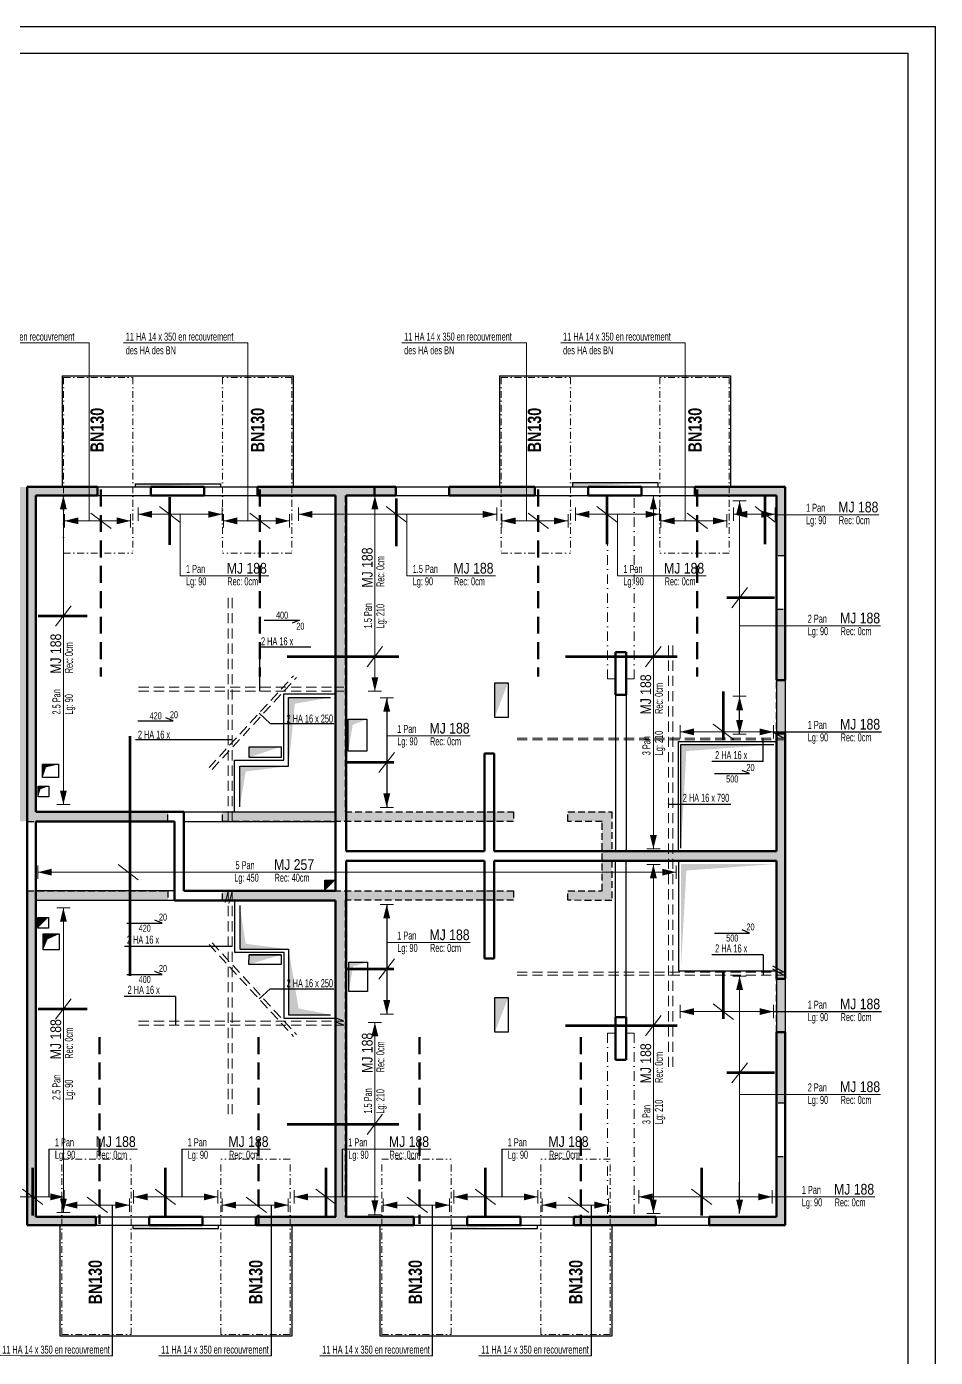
# Model space of a CAD drawing. Header units: millimetres. Extents: x 10483 to 17848, y -43633 to -39433.
# Drawn here: x 16144 to 17848, y -41928 to -39433 of the extents above; entities that cross this region are included whole.
import ezdxf
from ezdxf.enums import TextEntityAlignment as Align

# ---------------------------------------------------------------- set-up
doc = ezdxf.new("R2010")
doc.units = ezdxf.units.MM
for name, pattern in [('CACHE', [9.525, 6.35, -3.175]), ('CACHEX2', [19.05, 12.7, -6.35]), ('TIRETPTX2', [50.8, 25.4, -12.7, 0, -12.7])]:
    doc.linetypes.add(name, pattern=pattern)
for name, color, linetype in [('01-Cad  2', 1, 'Continuous'), ('01_ARMA_INF', 50, 'Continuous'), ('01_linteaux', 2, 'Continuous'), ('01_murs_sup', 2, 'CACHEX2'), ('01_poch_murs', 253, 'Continuous'), ('01_resv', 32, 'Continuous'), ('01_texte', 230, 'Continuous')]:
    doc.layers.add(name, color=color, linetype=linetype)
doc.layers.add('01_murs_coup', color=5, linetype='Continuous', lineweight=60)
doc.layers.add('01_tram_axes', color=2, linetype='TIRETPTX2', lineweight=9)
doc.styles.add('impact', font='impact.ttf')
doc.styles.add('PATIO', font='ARIALN.TTF')
pattern_1 = [(135, (1486.9405, 7129.7074), (-11.2253202, 9e-16), [7.9375, -7.9375])]

msp = doc.modelspace()

# ---------------------------------------------------------------- hatches: boundary and pattern name
at = {"layer": '01_murs_sup', "ltscale": 200}
h = msp.add_hatch(dxfattribs=at)
h.set_pattern_fill('DASH', color=256, scale=2.5, angle=135)
h.set_pattern_definition(pattern_1)
h.paths.add_polyline_path([(14955.43, -40454.13), (14935.47, -40454.13), (14935.47, -40875.13), (14955.47, -40875.13)])
h.paths.add_polyline_path([(15897.43, -40296.13), (15718.43, -40296.13), (15718.43, -40312.13), (15897.43, -40312.13)], flags=17)
h.paths.add_polyline_path([(16143.43, -40296.13), (15997.43, -40296.13), (15997.43, -40312.13), (16127.43, -40312.13), (16127.43, -40905.14), (15471.43, -40905.14), (15471.43, -40923.09), (16143.43, -40923.14)])
h.paths.add_polyline_path([(15778.85, -41053.18), (15329.43, -41053.18), (15329.43, -41071.13), (15547.43, -41071.13), (15547.43, -41664.13), (15444.43, -41664.13), (15444.43, -41680.13), (15724.43, -41680.13), (15724.43, -41664.13), (15565.43, -41664.13), (15565.43, -41071.13), (15778.85, -41071.09)])
h.paths.add_polyline_path([(17057.43, -40905.14), (16741.47, -40905.14), (16741.39, -40312.13), (16837.43, -40312.13), (16837.43, -40296.13), (16577.43, -40296.13), (16577.43, -40312.13), (16723.47, -40312.13), (16723.47, -40905.14), (16511.47, -40905.14), (16511.47, -40923.14), (17057.43, -40923.14)])
h = msp.add_hatch(dxfattribs=at)
h.set_pattern_fill('DASH', color=256, scale=2.5, angle=135)
h.set_pattern_definition(pattern_1)
h.paths.add_polyline_path([(16409.47, -40905.14), (16161.43, -40905.14), (16161.43, -40312.13), (16277.43, -40312.13), (16277.43, -40296.13), (16145.43, -40296.13), (16145.43, -40923.14), (16409.47, -40923.09)])
h.paths.add_polyline_path([(17566.43, -40525.13), (17550.43, -40525.13), (17550.43, -40979.13), (17241.43, -40979.13), (17241.43, -40905.13), (17159.43, -40905.13), (17159.43, -40923.09), (17223.43, -40923.14), (17223.43, -41053.13), (17159.43, -41053.13), (17159.43, -41071.09), (17241.43, -41071.13), (17241.43, -40997.13), (17550.43, -40997.13), (17550.43, -41451.15), (17566.43, -41451.15)])
h.paths.add_polyline_path([(17057.43, -41053.13), (16511.43, -41053.18), (16511.43, -41071.09), (16723.43, -41071.13), (16723.43, -41664.13), (16574.43, -41664.13), (16574.43, -41680.13), (16870.43, -41680.13), (16870.43, -41664.13), (16741.43, -41664.13), (16741.43, -41071), (17057.43, -41071)])
h.paths.add_polyline_path([(16409.43, -41053.13), (16145.43, -41053.13), (16145.43, -41680.13), (16274.43, -41680.13), (16274.43, -41664.13), (16161.43, -41664.13), (16161.43, -41071.13), (16409.43, -41071.13)])
h.paths.add_polyline_path([(17324.43, -41664.13), (17170.43, -41664.13), (17170.43, -41680.13), (17324.43, -41680.13)])
h.paths.add_polyline_path([(17566.43, -41551.15), (17550.43, -41551.15), (17550.43, -41664.13), (17424.43, -41664.13), (17424.43, -41680.13), (17566.43, -41680.13)])
h.paths.add_polyline_path([(17566.43, -40296.13), (17397.43, -40296.13), (17397.43, -40312.13), (17550.43, -40312.13), (17550.43, -40425.13), (17566.43, -40425.13)])
h.paths.add_polyline_path([(17097.43, -40296.13), (16937.43, -40296.13), (16937.43, -40312.13), (17097.43, -40312.13)])

# ---------------------------------------------------------------- linework, layer by layer
at = {"layer": '01-Cad  2'}
for p, q in [((10483.45, -39433.32, 9.99), (17848.3, -39433.32, 9.99)), ((17848.3, -42148.32), (17848.3, -39433.32)), ((10533.45, -39483.32, -0.3), (17797.3, -39483.32, -0.3)), ((17797.3, -42148.32), (17797.3, -39483.32))]:
    msp.add_line(p, q, dxfattribs=at)
at = {"layer": '01_ARMA_INF', "linetype": 'CACHE', "lineweight": 0, "ltscale": 4, "const_width": 5, "flags": 128}
for points in [[(17232.8, -40313.77), (17232.8, -40403.77)], [(17529.13, -40313.77), (17529.13, -40403.77)], [(16412.8, -40315.21), (16412.8, -40405.21)], [(16837.8, -40317.58), (16837.8, -40407.58)], [(16165.76, -40538.27), (16258.53, -40538.27)], [(16632.54, -40614.62), (16842.54, -40614.62)], [(17154.67, -40614.62), (17364.67, -40614.62)], [(16338.06, -40763.13), (16338.06, -41213.13)], [(16165.76, -41274.9), (16258.53, -41274.9)], [(17154.67, -41306.14), (17364.67, -41306.14)], [(16632.54, -41490.73), (16842.54, -41490.73)], [(16155.62, -41572.5), (16155.62, -41662.5)], [(16404.62, -41572.5), (16404.62, -41662.5)], [(16705.62, -41572.5), (16705.62, -41662.5)], [(17004.62, -41572.5), (17004.62, -41662.5)], [(17410.05, -41572.5), (17410.05, -41662.5)]]:
    msp.add_lwpolyline(points, dxfattribs=at)
at = {"layer": '01_linteaux', "ltscale": 0.1}
for p, q in [((16210.9, -40088.13), (16210.9, -40296.13)), ((16210.9, -40088.13), (16644.9, -40088.13)), ((16644.9, -40296.13), (16644.9, -40088.13)), ((17030.9, -40088.13), (17030.9, -40296.13)), ((17030.9, -40088.13), (17464.9, -40088.13)), ((17464.9, -40296.13), (17464.9, -40088.13)), ((16277.43, -40296.13), (16377.43, -40296.13)), ((16347.9, -40290.13), (16507.9, -40290.13)), ((16347.9, -40290.13), (16347.9, -40296.13)), ((16477.43, -40296.13), (16577.43, -40296.13)), ((16507.9, -40290.13), (16507.9, -40296.13)), ((16836.43, -40296.13), (16936.43, -40296.13)), ((17097.43, -40296.13), (17197.43, -40296.13)), ((17167.9, -40288.13), (17327.9, -40288.13)), ((17167.9, -40288.13), (17167.9, -40296.13)), ((17297.43, -40296.13), (17397.43, -40296.13)), ((17327.9, -40288.13), (17327.9, -40296.13)), ((16277.43, -40312.13), (16377.43, -40312.13)), ((16477.43, -40312.13), (16577.43, -40312.13)), ((16836.43, -40312.13), (16936.43, -40312.13)), ((17097.43, -40312.13), (17197.43, -40312.13)), ((17297.43, -40312.13), (17397.43, -40312.13)), ((17550.43, -40658.13), (17550.43, -40758.13)), ((17566.43, -40658.13), (17566.43, -40758.13)), ((16626.43, -40684.14), (16723.47, -40684.14)), ((16626.43, -40808.14), (16626.43, -40684.14)), ((17248.43, -40686.13), (17248.43, -40979.13)), ((17268.43, -40686.13), (17268.43, -40979.13)), ((17366.43, -40979.13), (17366.43, -40773.13)), ((17366.43, -40773.13), (17550.43, -40773.13)), ((16534.43, -40808.14), (16626.43, -40808.14)), ((16534.43, -40905.14), (16534.43, -40808.14)), ((16439.43, -40905.14), (16723.43, -40905.14)), ((16439.43, -40923.14), (16723.43, -40923.14)), ((17248.43, -41290.13), (17248.43, -40997.13)), ((17268.43, -41290.13), (17268.43, -40997.13)), ((17366.43, -40997.13), (17366.43, -41203.13)), ((16421.43, -41053.13), (16161.43, -41053.13)), ((16421.43, -41071.13), (16161.43, -41071.13)), ((16534.43, -41071.17), (16534.43, -41168.17)), ((16534.43, -41168.17), (16626.43, -41168.17)), ((16626.43, -41168.17), (16626.43, -41292.17)), ((17366.43, -41203.13), (17550.43, -41203.13)), ((17550.43, -41218.13), (17550.43, -41318.13)), ((17566.43, -41218.13), (17566.43, -41318.13)), ((16626.43, -41292.17), (16723.47, -41292.17)), ((16207.43, -41888.13), (16207.43, -41680.13)), ((16274.43, -41664.13), (16374.43, -41664.13)), ((16274.43, -41680.13), (16374.43, -41680.13)), ((16344.43, -41686.13), (16344.43, -41680.13)), ((16474.43, -41664.13), (16574.43, -41664.13)), ((16474.43, -41680.13), (16574.43, -41680.13)), ((16504.43, -41686.13), (16504.43, -41680.13)), ((16641.43, -41680.13), (16641.43, -41888.13)), ((16807.43, -41888.13), (16807.43, -41680.13)), ((16870.43, -41664.13), (16970.43, -41664.13)), ((16870.43, -41680.13), (16970.43, -41680.13)), ((16942.43, -41686.13), (16942.43, -41680.13)), ((17071.96, -41680.13), (16971.96, -41680.13)), ((17070.43, -41664.13), (17170.43, -41664.13)), ((17070.43, -41680.13), (17170.43, -41680.13)), ((17102.43, -41686.13), (17102.43, -41680.13)), ((17241.43, -41680.13), (17241.43, -41888.13)), ((17324.43, -41664.13), (17424.43, -41664.13)), ((17324.43, -41680.13), (17424.43, -41680.13)), ((16344.43, -41686.13), (16504.43, -41686.13)), ((16942.43, -41686.13), (17102.43, -41686.13)), ((16641.43, -41888.13), (16207.43, -41888.13)), ((17241.43, -41888.13), (16807.43, -41888.13))]:
    msp.add_line(p, q, dxfattribs=at)
at = {"layer": '01_linteaux', "linetype": 'CACHEX2', "lineweight": 0, "ltscale": 2, "const_width": 5, "flags": 128}
for points in [[(17457.22, -40503.61), (17547.22, -40503.61)], [(17450.64, -40679.15), (17450.64, -40769.15)], [(16743.43, -40812.73), (16833.43, -40812.73)], [(16743.43, -41200.05), (16833.43, -41200.05)], [(17450.64, -41203.5), (17450.64, -41293.5)], [(17457.22, -41394.43), (17547.22, -41394.43)]]:
    msp.add_lwpolyline(points, dxfattribs=at)
at = {"layer": '01_linteaux', "ltscale": 0.1}
for points in [[(16347.9, -40296.13), (16347.9, -40290.13), (16507.9, -40290.13)], [(17167.9, -40296.13), (17167.9, -40288.13), (17327.9, -40288.13)], [(16344.43, -41686.13), (16344.43, -41680.13), (16504.43, -41680.13)], [(16942.43, -41686.13), (16942.43, -41680.13), (17102.43, -41680.13)]]:
    msp.add_solid(points, dxfattribs=at)
at = {"layer": '01_murs_coup', "ltscale": 0.1}
for p, q in [((16277.43, -40296.13), (16145.43, -40296.13)), ((16145.43, -40296.13), (16145.43, -41680.13)), ((16277.43, -40296.13), (16277.43, -40312.13)), ((16477.43, -40296.13), (16377.43, -40296.13)), ((16377.43, -40296.13), (16377.43, -40312.13)), ((16477.43, -40296.13), (16477.43, -40312.13)), ((16836.43, -40296.13), (16577.43, -40296.13)), ((16577.43, -40296.13), (16577.43, -40312.13)), ((16796.43, -40296.13), (16796.43, -40312.13)), ((16836.43, -40296.13), (16836.43, -40312.13)), ((17097.43, -40296.13), (16936.43, -40296.13)), ((16936.43, -40296.13), (16936.43, -40312.13)), ((17097.43, -40296.13), (17097.43, -40312.13)), ((17297.43, -40296.13), (17197.43, -40296.13)), ((17197.43, -40296.13), (17197.43, -40312.13)), ((17297.43, -40296.13), (17297.43, -40312.13)), ((17566.43, -40296.13), (17397.43, -40296.13)), ((17397.43, -40296.13), (17397.43, -40312.13)), ((17566.43, -40658.13), (17566.43, -40296.13)), ((16161.43, -40312.13), (16161.43, -40905.13)), ((16161.43, -40312.13), (16277.43, -40312.13)), ((16477.43, -40312.13), (16377.43, -40312.13)), ((16723.43, -40312.13), (16577.43, -40312.13)), ((16723.43, -41053.13), (16723.43, -40312.13)), ((16836.43, -40312.13), (16743.43, -40312.13)), ((16743.43, -40979.13), (16743.43, -40312.13)), ((17097.43, -40312.13), (16936.43, -40312.13)), ((17297.43, -40312.13), (17197.43, -40312.13)), ((17550.43, -40312.13), (17397.43, -40312.13)), ((17550.43, -40658.13), (17550.43, -40312.13)), ((17248.43, -40686.13), (17248.43, -40606.13)), ((17248.43, -40606.13), (17268.43, -40606.13)), ((17268.43, -40686.13), (17268.43, -40606.13)), ((17566.43, -40658.13), (17550.43, -40658.13)), ((17248.43, -40686.13), (17268.43, -40686.13)), ((17550.43, -40979.13), (17550.43, -40758.13)), ((17566.43, -40758.13), (17550.43, -40758.13)), ((17566.43, -41218.13), (17566.43, -40758.13)), ((17020.95, -40796.13), (17002.95, -40796.13)), ((17002.95, -40979.13), (17002.95, -40796.13)), ((17020.95, -40979.13), (17020.95, -40796.13)), ((16161.43, -40905.13), (16439.43, -40905.13)), ((16439.43, -40905.13), (16439.43, -41053.13)), ((16161.43, -40923.13), (16161.43, -41664.13)), ((16161.43, -40923.13), (16421.43, -40923.13)), ((16421.43, -40923.13), (16421.43, -41071.13)), ((16743.43, -40979.13), (17002.95, -40979.13)), ((17020.95, -40979.13), (17550.43, -40979.13)), ((16743.43, -40997.13), (17002.95, -40997.13)), ((16743.43, -41664.13), (16743.43, -40997.13)), ((17002.95, -41180.13), (17002.95, -40997.13)), ((17020.95, -40997.13), (17550.43, -40997.13)), ((17020.95, -41180.13), (17020.95, -40997.13)), ((17550.43, -41218.13), (17550.43, -40997.13)), ((16439.43, -41053.13), (16723.43, -41053.13)), ((16421.43, -41071.13), (16723.43, -41071.13)), ((16723.43, -41664.13), (16723.43, -41071.13)), ((17020.95, -41180.13), (17002.95, -41180.13)), ((17566.43, -41218.13), (17550.43, -41218.13)), ((17248.43, -41290.13), (17248.43, -41370.13)), ((17248.43, -41290.13), (17268.43, -41290.13)), ((17268.43, -41290.13), (17268.43, -41370.13)), ((17550.43, -41664.13), (17550.43, -41318.13)), ((17550.43, -41318.13), (17566.43, -41318.13)), ((17566.43, -41680.13), (17566.43, -41318.13)), ((17248.43, -41370.13), (17268.43, -41370.13)), ((16145.43, -41680.13), (16274.43, -41680.13)), ((16161.43, -41664.13), (16274.43, -41664.13)), ((16274.43, -41664.13), (16274.43, -41680.13)), ((16374.43, -41664.13), (16474.43, -41664.13)), ((16374.43, -41664.13), (16374.43, -41680.13)), ((16374.43, -41680.13), (16474.43, -41680.13)), ((16474.43, -41664.13), (16474.43, -41680.13)), ((16574.43, -41664.13), (16723.95, -41664.13)), ((16574.43, -41664.13), (16574.43, -41680.13)), ((16574.43, -41680.13), (16870.43, -41680.13)), ((16743.95, -41664.13), (16870.43, -41664.13)), ((16870.43, -41664.13), (16870.43, -41680.13)), ((16970.43, -41664.13), (17070.43, -41664.13)), ((16970.43, -41664.13), (16970.43, -41680.13)), ((16970.43, -41680.13), (17070.43, -41680.13)), ((16972.43, -41680.13), (17072.43, -41680.13)), ((17070.43, -41664.13), (17070.43, -41680.13)), ((17170.43, -41664.13), (17324.43, -41664.13)), ((17170.43, -41664.13), (17170.43, -41680.13)), ((17170.43, -41680.13), (17324.43, -41680.13)), ((17324.43, -41664.13), (17324.43, -41680.13)), ((17424.43, -41664.13), (17550.43, -41664.13)), ((17424.43, -41664.13), (17424.43, -41680.13)), ((17424.43, -41680.13), (17566.43, -41680.13))]:
    msp.add_line(p, q, dxfattribs=at)
at = {"layer": '01_murs_coup', "linetype": 'CACHE', "ltscale": 5}
for p, q in [((16283.74, -40301.26), (16283.74, -40651.26)), ((16581.74, -40301.26), (16581.74, -40651.26)), ((17103.74, -40301.26), (17103.74, -40651.26)), ((17401.74, -40301.26), (17401.74, -40651.26)), ((16281.37, -41327.51), (16281.37, -41677.51)), ((16579.37, -41327.51), (16579.37, -41677.51)), ((16881.37, -41327.51), (16881.37, -41677.51)), ((17183.65, -41327.51), (17183.65, -41677.51))]:
    msp.add_line(p, q, dxfattribs=at)
at = {"layer": '01_murs_sup'}
for p, q in [((16277.43, -40296.13), (16145.43, -40296.13)), ((16145.43, -40296.13), (16145.43, -40923.14)), ((16277.43, -40312.13), (16277.43, -40296.13)), ((16577.43, -40312.13), (16577.43, -40296.13)), ((16577.43, -40296.13), (16836.43, -40296.13)), ((16836.43, -40296.13), (16836.43, -40312.13)), ((16936.43, -40312.13), (16936.43, -40296.13)), ((16936.43, -40296.13), (17097.43, -40296.13)), ((17097.43, -40296.13), (17097.43, -40312.13)), ((17397.43, -40296.13), (17566.43, -40296.13)), ((17397.43, -40312.13), (17397.43, -40296.13)), ((17566.43, -40296.13), (17566.43, -40425.13)), ((16161.43, -40905.14), (16161.43, -40312.13)), ((16161.43, -40312.13), (16277.43, -40312.13)), ((16723.47, -40312.13), (16577.43, -40312.13)), ((16723.47, -40905.14), (16723.47, -40312.13)), ((16836.43, -40312.13), (16741.39, -40312.13)), ((16741.39, -40312.13), (16741.47, -40905.14)), ((17097.43, -40312.13), (16936.43, -40312.13)), ((17550.43, -40312.13), (17397.43, -40312.13)), ((17550.43, -40425.13), (17550.43, -40312.13)), ((17566.43, -40425.13), (17550.43, -40425.13)), ((17550.43, -40979.13), (17550.43, -40525.13)), ((17550.43, -40525.13), (17566.43, -40525.13)), ((17566.43, -40525.13), (17566.43, -41451.15)), ((16409.47, -40905.14), (16161.43, -40905.14)), ((16409.47, -40923.09), (16409.47, -40905.14)), ((16511.47, -40923.14), (16511.47, -40905.14)), ((16511.47, -40905.14), (16534.43, -40905.14)), ((16741.47, -40905.14), (17057.43, -40905.14)), ((17057.43, -40905.14), (17057.43, -40923.14)), ((17159.43, -40923.09), (17159.43, -40905.13)), ((17159.43, -40905.13), (17241.43, -40905.13)), ((17241.43, -40905.13), (17241.43, -40979.13)), ((16145.43, -40923.14), (16409.47, -40923.09)), ((17057.43, -40923.14), (16511.47, -40923.14)), ((17223.43, -40923.14), (17159.43, -40923.09)), ((17223.43, -41053.13), (17223.43, -40923.14)), ((17241.43, -40979.13), (17550.43, -40979.13)), ((17550.43, -40997.13), (17241.43, -40997.13)), ((17241.43, -40997.13), (17241.43, -41071.13)), ((17550.43, -41451.15), (17550.43, -40997.13)), ((16145.43, -41053.13), (16409.43, -41053.13)), ((16145.43, -41680.13), (16145.43, -41053.13)), ((16409.43, -41053.13), (16409.43, -41071.13)), ((16511.43, -41053.18), (17057.43, -41053.13)), ((16511.43, -41071.09), (16511.43, -41053.13)), ((17057.43, -41053.13), (17057.43, -41071)), ((17159.43, -41071.09), (17159.43, -41053.13)), ((17159.43, -41053.13), (17223.43, -41053.13)), ((16409.43, -41071.13), (16161.43, -41071.13)), ((16161.43, -41071.13), (16161.43, -41664.13)), ((16723.43, -41071.13), (16511.43, -41071.09)), ((16723.43, -41664.13), (16723.43, -41071.13)), ((17057.43, -41071), (16741.43, -41071)), ((16741.43, -41071), (16741.43, -41664.13)), ((17241.43, -41071.13), (17159.43, -41071.09)), ((17566.43, -41451.15), (17550.43, -41451.15)), ((17550.43, -41551.15), (17566.43, -41551.15)), ((17550.43, -41664.13), (17550.43, -41551.15)), ((17566.43, -41551.15), (17566.43, -41680.13)), ((16274.43, -41680.13), (16145.43, -41680.13)), ((16161.43, -41664.13), (16274.43, -41664.13)), ((16274.43, -41664.13), (16274.43, -41680.13)), ((16574.43, -41680.13), (16574.43, -41664.13)), ((16574.43, -41664.13), (16723.43, -41664.13)), ((16870.43, -41680.13), (16574.43, -41680.13)), ((16741.43, -41664.13), (16870.43, -41664.13)), ((16870.43, -41664.13), (16870.43, -41680.13)), ((17170.43, -41664.13), (17324.43, -41664.13)), ((17170.43, -41680.13), (17170.43, -41664.13)), ((17324.43, -41680.13), (17170.43, -41680.13)), ((17324.43, -41664.13), (17324.43, -41680.13)), ((17424.43, -41680.13), (17424.43, -41664.13)), ((17424.43, -41664.13), (17550.43, -41664.13)), ((17566.43, -41680.13), (17424.43, -41680.13))]:
    msp.add_line(p, q, dxfattribs=at)
at = {"layer": '01_poch_murs', "ltscale": 200}
for p, q in [((16635.7, -40819.5), (16635.7, -40690.88)), ((16635.7, -40690.88), (16714.02, -40690.88)), ((17371.21, -40973.15), (17371.21, -40779.18)), ((17371.21, -40779.18), (17545.55, -40779.18)), ((16544.16, -40895.69), (16544.16, -40819.5)), ((16544.16, -40819.5), (16635.7, -40819.5)), ((16544.16, -41080.61), (16544.16, -41162.73)), ((16544.16, -41162.73), (16635.7, -41162.73)), ((16635.7, -41162.73), (16635.7, -41285.42)), ((16635.7, -41285.42), (16714.02, -41285.42))]:
    msp.add_line(p, q, dxfattribs=at)
for points in [[(16635.7, -40819.5), (16635.7, -40690.88), (16647.38, -40702.56)], [(16635.7, -40690.88), (16714.02, -40690.88), (16647.38, -40702.56)], [(17371.21, -40973.15), (17371.21, -40779.18), (17381.46, -40791.32)], [(17371.21, -40779.18), (17545.55, -40779.18), (17381.46, -40791.32)], [(16544.16, -40895.69), (16544.16, -40819.5), (16555.1, -40829.72)], [(16544.16, -40819.5), (16635.7, -40819.5), (16555.1, -40829.72)], [(17371.21, -41197.15), (17371.21, -41003.18), (17381.46, -41015.32)], [(17371.21, -41003.18), (17545.55, -41003.18), (17381.46, -41015.32)], [(16544.16, -41080.61), (16544.16, -41162.73), (16555.1, -41152.51)], [(16544.16, -41162.73), (16635.7, -41162.73), (16555.1, -41152.51)], [(16635.7, -41162.73), (16635.7, -41285.42), (16654.38, -41273.74)], [(16635.7, -41285.42), (16714.02, -41285.42), (16654.38, -41273.74)]]:
    msp.add_solid(points, dxfattribs=at)
at = {"layer": '01_resv', "ltscale": 200}
for p, q in [((17022.05, -40728.15), (17022.05, -40663.16)), ((17022.05, -40663.16), (17047.08, -40663.16)), ((17047.08, -40663.16), (17047.08, -40728.15)), ((16747.41, -40791.66), (16747.41, -40731.66)), ((16747.41, -40731.66), (16782.41, -40731.66)), ((16782.41, -40731.66), (16782.41, -40791.66)), ((17047.08, -40728.15), (17022.05, -40728.15)), ((16561.43, -40783.11), (16621.43, -40783.11)), ((16561.43, -40803.14), (16561.43, -40783.11)), ((16621.43, -40783.11), (16621.43, -40803.14)), ((16621.43, -40803.14), (16561.43, -40803.14)), ((16782.41, -40791.66), (16747.41, -40791.66)), ((16174.45, -40816.13), (16204.45, -40815.95)), ((16174.45, -40841.15), (16174.45, -40816.13)), ((16204.45, -40815.95), (16204.45, -40841.15)), ((16165.98, -40857.13), (16185.98, -40857.13)), ((16165.98, -40877.13), (16165.98, -40857.13)), ((16204.45, -40841.15), (16174.45, -40841.15)), ((16185.98, -40857.13), (16185.98, -40877.13)), ((16185.98, -40877.13), (16165.98, -40877.13)), ((16703.39, -41033.1), (16723.49, -41033.1)), ((16703.39, -41053.1), (16703.39, -41033.1)), ((16723.49, -41033.1), (16723.49, -41053.1)), ((16723.49, -41053.1), (16703.39, -41053.1)), ((16165.43, -41123.14), (16165.43, -41103.14)), ((16165.43, -41103.14), (16185.43, -41103.14)), ((16185.43, -41103.14), (16185.43, -41123.14)), ((16185.43, -41123.14), (16165.43, -41123.14)), ((16175.42, -41164.18), (16175.42, -41134.18)), ((16175.42, -41134.18), (16205.42, -41134.18)), ((16205.42, -41134.18), (16205.42, -41164.18)), ((16205.42, -41164.18), (16175.42, -41164.18)), ((16561.33, -41191.17), (16561.42, -41173.17)), ((16561.42, -41173.17), (16621.43, -41173.17)), ((16621.43, -41173.17), (16561.42, -41173.17)), ((16621.43, -41173.17), (16621.43, -41191.17)), ((16621.43, -41191.17), (16561.33, -41191.17)), ((16748.42, -41187.13), (16783.42, -41187.13)), ((16748.42, -41242.13), (16748.42, -41187.13)), ((16783.42, -41187.13), (16783.42, -41242.13)), ((16783.42, -41242.13), (16748.42, -41242.13)), ((17022.45, -41318.03), (17022.26, -41253.08)), ((17022.45, -41253.08), (17047.47, -41253.1)), ((17047.47, -41253.1), (17047.47, -41318.12)), ((17047.47, -41318.12), (17022.45, -41318.03))]:
    msp.add_line(p, q, dxfattribs=at)
for points in [[(17022.05, -40728.15), (17022.05, -40663.16), (17047.08, -40663.16)], [(16747.41, -40791.66), (16747.41, -40731.66), (16755.79, -40742.1)], [(16747.41, -40731.66), (16782.41, -40731.66), (16755.79, -40742.1)], [(16561.43, -40803.14), (16561.43, -40783.11), (16621.43, -40783.11)], [(16174.45, -40841.15), (16174.45, -40816.13), (16180.77, -40821.8)], [(16174.45, -40816.13), (16204.45, -40816.13), (16180.77, -40821.8)], [(16165.98, -40877.13), (16165.98, -40857.13), (16170.56, -40862.66)], [(16165.98, -40857.13), (16185.98, -40857.13), (16170.56, -40862.66)], [(16703.39, -41053.1), (16703.39, -41033.1), (16723.49, -41033.1)], [(16165.43, -41123.14), (16165.43, -41103.14), (16185.43, -41103.14)], [(16175.42, -41164.18), (16175.42, -41134.18), (16183.55, -41144.4)], [(16175.42, -41134.18), (16205.42, -41134.18), (16183.55, -41144.4)], [(16561.42, -41191.17), (16561.42, -41173.17), (16621.43, -41173.17)], [(16748.42, -41242.13), (16748.42, -41187.13), (16756.45, -41195.12)], [(16748.42, -41187.13), (16783.42, -41187.13), (16756.45, -41195.12)], [(17022.45, -41318.03), (17022.45, -41253.08), (17047.47, -41253.16)]]:
    msp.add_solid(points, dxfattribs=at)
at = {"layer": '01_texte', "ltscale": 5}
for p, q in [((16028.05, -40025.57), (16261.42, -40026.18)), ((16326.05, -40025.57), (16559.42, -40026.18)), ((16848.05, -40025.57), (17081.42, -40026.18)), ((17146.05, -40025.57), (17379.42, -40026.18)), ((16677.34, -40596.54), (16581.08, -40596.54)), ((16601.17, -40739.35), (16720.5, -40739.35)), ((16348.44, -40769.4), (16529.53, -40769.4)), ((17525.39, -40811.15), (17429.13, -40811.15)), ((17464.79, -40891.15), (17347.9, -40891.15)), ((16327.84, -41157.05), (16529.53, -41157.05)), ((17525.39, -41173.44), (17429.13, -41173.44)), ((16423.83, -41251.08), (16327.57, -41251.08)), ((16601.17, -41236.92), (16720.5, -41236.92)), ((16094.4, -41924.47), (16304.77, -41925.01)), ((16392.4, -41924.47), (16602.77, -41925.01)), ((16694.4, -41924.47), (16904.77, -41925.01)), ((16992.4, -41924.47), (17202.77, -41925.01))]:
    msp.add_line(p, q, dxfattribs=at)
at = {"layer": '01_texte', "linetype": 'Continuous', "lineweight": 0}
for p, q in [((16261.42, -40359.8), (16261.42, -40026.18)), ((16559.42, -40359.8), (16559.42, -40026.18)), ((17081.42, -40359.8), (17081.42, -40026.18)), ((17379.42, -40359.8), (17379.42, -40026.18)), ((16200.91, -40312.13), (16225.88, -40312.13)), ((16213.4, -40891.52), (16213.4, -40312.13)), ((16353.31, -40335.03), (16353.31, -40359.99)), ((16393.76, -40333.01), (16431.83, -40362.02)), ((16510.99, -40335.03), (16510.99, -40359.99)), ((16654.35, -40335.03), (16654.35, -40359.99)), ((16784.92, -40312.13), (16809.88, -40312.13)), ((16797.4, -40678.88), (16797.4, -40312.13)), ((16818.76, -40333.01), (16856.83, -40362.02)), ((17025.86, -40335.03), (17025.86, -40359.99)), ((17173.31, -40335.03), (17173.31, -40359.99)), ((17213.76, -40333.01), (17251.83, -40362.02)), ((17307.06, -40312.13), (17332.02, -40312.13)), ((17319.54, -40974.61), (17319.54, -40312.13)), ((17330.99, -40335.03), (17330.99, -40359.99)), ((17493.71, -40322.13), (17468.75, -40322.13)), ((17469.64, -40335.03), (17469.64, -40359.99)), ((17481.23, -40322.13), (17481.23, -40759.42)), ((17510.09, -40333.01), (17548.16, -40362.02)), ((17548.11, -40335.03), (17548.11, -40359.99)), ((16215.57, -40347.32), (16215.57, -40372.28)), ((16215.57, -40359.8), (16339.5, -40359.8)), ((16264.7, -40345.3), (16302.77, -40374.31)), ((16339.5, -40347.32), (16339.5, -40372.28)), ((16353.31, -40347.51), (16510.99, -40347.51)), ((16432.15, -40347.51), (16432.15, -40462.9)), ((16513.57, -40347.32), (16513.57, -40372.28)), ((16513.57, -40359.8), (16637.5, -40359.8)), ((16562.7, -40345.3), (16600.77, -40374.31)), ((16637.5, -40347.32), (16637.5, -40372.28)), ((16654.35, -40347.51), (17025.86, -40347.51)), ((16857.15, -40347.51), (16857.15, -40462.9)), ((17035.57, -40347.32), (17035.57, -40372.28)), ((17035.57, -40359.8), (17159.5, -40359.8)), ((17084.7, -40345.3), (17122.77, -40374.31)), ((17159.5, -40347.32), (17159.5, -40372.28)), ((17173.31, -40347.51), (17330.99, -40347.51)), ((17252.15, -40347.51), (17252.15, -40462.9)), ((17333.57, -40347.32), (17333.57, -40372.28)), ((17333.57, -40359.8), (17457.5, -40359.8)), ((17382.7, -40345.3), (17420.77, -40374.31)), ((17457.5, -40347.32), (17457.5, -40372.28)), ((17469.64, -40347.51), (17548.11, -40347.51)), ((17550.43, -40348.23), (17742.41, -40348.23)), ((16432.15, -40462.9), (16598.43, -40462.9)), ((16857.15, -40462.9), (17023.43, -40462.9)), ((17252.15, -40462.9), (17418.43, -40462.9)), ((17466.73, -40522.65), (17495.74, -40484.58)), ((16198.89, -40557.31), (16227.9, -40519.24)), ((17481.23, -40556.27), (17745.64, -40556.27)), ((16782.9, -40633.65), (16811.91, -40595.58)), ((17305.04, -40633.65), (17334.04, -40595.58)), ((16784.92, -40678.88), (16809.88, -40678.88)), ((16832.1, -40691.33), (16807.14, -40691.33)), ((17493.71, -40688.6), (17468.75, -40688.6)), ((17369.79, -40767.82), (17369.79, -40742.86)), ((17544.62, -40755.34), (17369.79, -40755.34)), ((17431.61, -40740.84), (17469.68, -40769.85)), ((17493.71, -40759.42), (17468.75, -40759.42)), ((17544.62, -40767.82), (17544.62, -40742.86)), ((16819.62, -40762.75), (16975.96, -40762.75)), ((16805.12, -40831.77), (16834.12, -40793.7)), ((16200.91, -40891.52), (16225.88, -40891.52)), ((16832.1, -40896.93), (16807.14, -40896.93)), ((17307.06, -40974.61), (17332.02, -40974.61)), ((16165.38, -41005.84), (16165.38, -41030.8)), ((16315.79, -41003.81), (16353.86, -41032.82)), ((17307.06, -41003.65), (17332.02, -41003.65)), ((17319.54, -41658.08), (17319.54, -41003.65)), ((17362.35, -41005.84), (17362.35, -41030.8)), ((16165.38, -41018.32), (17361.58, -41018.32)), ((16522.55, -41053.98), (16516.44, -41075.41)), ((16529.52, -41054.34), (16523.41, -41076.93)), ((16832.1, -41078.65), (16807.14, -41078.65)), ((16200.91, -41085.17), (16225.88, -41085.17)), ((16213.4, -41656.21), (16213.4, -41085.17)), ((16819.62, -41150.07), (16975.96, -41150.07)), ((16805.12, -41219.09), (16834.12, -41181.02)), ((17493.71, -41212.95), (17468.75, -41212.95)), ((17481.23, -41212.95), (17481.23, -41658.37)), ((16198.89, -41293.93), (16227.9, -41255.86)), ((17369.79, -41292.17), (17369.79, -41267.21)), ((17544.62, -41279.69), (17369.79, -41279.69)), ((17431.61, -41265.19), (17469.68, -41294.2)), ((17544.62, -41292.17), (17544.62, -41267.21)), ((16784.92, -41299.96), (16809.88, -41299.96)), ((16797.4, -41659.37), (16797.4, -41299.96)), ((16832.1, -41284.25), (16807.14, -41284.25)), ((17305.04, -41325.17), (17334.04, -41287.1)), ((17466.73, -41413.47), (17495.74, -41375.4)), ((17481.23, -41434.86), (17745.64, -41434.86)), ((16782.9, -41509.77), (16811.91, -41471.7)), ((16186.33, -41537.7), (16352.61, -41537.7)), ((16435.33, -41537.7), (16601.61, -41537.7)), ((16736.33, -41537.7), (16902.61, -41537.7)), ((17035.33, -41537.7), (17201.61, -41537.7)), ((16096.13, -41626.99), (16201.24, -41626.99)), ((16136.59, -41612.49), (16174.66, -41641.49)), ((16213.2, -41629.88), (16213.2, -41654.84)), ((16215.11, -41614.51), (16215.11, -41639.47)), ((16258.24, -41627.31), (16296.31, -41656.32)), ((16337.13, -41629.88), (16337.13, -41654.84)), ((16345.13, -41614.51), (16345.13, -41639.47)), ((16345.13, -41626.99), (16502.82, -41626.99)), ((16385.59, -41612.49), (16423.66, -41641.49)), ((16502.82, -41614.51), (16502.82, -41639.47)), ((16511.2, -41629.88), (16511.2, -41654.84)), ((16556.24, -41627.31), (16594.31, -41656.32)), ((16635.13, -41629.88), (16635.13, -41654.84)), ((16646.13, -41614.51), (16646.13, -41639.47)), ((16646.13, -41626.99), (16803.82, -41626.99)), ((16686.59, -41612.49), (16724.66, -41641.49)), ((16813.2, -41629.88), (16813.2, -41654.84)), ((16858.24, -41627.31), (16896.31, -41656.32)), ((16937.13, -41629.88), (16937.13, -41654.84)), ((16945.13, -41614.51), (16945.13, -41639.47)), ((16945.13, -41626.99), (17102.82, -41626.99)), ((16985.59, -41612.49), (17023.66, -41641.49)), ((17102.82, -41614.51), (17102.82, -41639.47)), ((17111.2, -41629.88), (17111.2, -41654.84)), ((17160.52, -41627.31), (17198.59, -41656.32)), ((17235.13, -41629.88), (17235.13, -41654.84)), ((17292.01, -41614.51), (17292.01, -41639.47)), ((17292.01, -41626.99), (17542.5, -41626.99)), ((17391.02, -41612.49), (17429.09, -41641.49)), ((17542.5, -41614.51), (17542.5, -41639.47)), ((17542.5, -41626.99), (17734.48, -41626.99)), ((16200.91, -41656.21), (16225.88, -41656.21)), ((16213.2, -41642.36), (16337.13, -41642.36)), ((16511.2, -41642.36), (16635.13, -41642.36)), ((16813.2, -41642.36), (16937.13, -41642.36)), ((17111.2, -41642.36), (17235.13, -41642.36)), ((17307.06, -41658.08), (17332.02, -41658.08)), ((16809.64, -41660.34), (16784.68, -41660.34))]:
    msp.add_line(p, q, dxfattribs=at)
at = {"layer": '01_texte', "linetype": 'CACHE', "lineweight": 0, "ltscale": 3}
for p, q in [((16522.57, -40504.15), (16522.55, -40922.3)), ((16529.54, -40504.15), (16529.52, -40921.95)), ((17347.9, -40593.13), (17347.9, -41383.13)), ((17356.32, -40593.13), (17356.32, -41383.13)), ((16486.43, -40822.4), (16644.9, -40650.23)), ((16492.12, -40825.65), (16650.59, -40653.48)), ((16354.43, -40671.43), (16739.44, -40671.43)), ((16354.43, -40678.8), (16739.44, -40678.8)), ((17064.18, -40767), (17564.18, -40767)), ((17064.18, -40770.27), (17564.18, -40770.27)), ((16522.57, -41472.13), (16522.55, -41053.98)), ((16529.54, -41472.13), (16529.52, -41054.34)), ((16486.43, -41153.87), (16644.9, -41326.04)), ((16492.12, -41150.62), (16650.59, -41322.79)), ((17064.18, -41206.01), (17564.18, -41206.01)), ((17064.18, -41211.5), (17564.18, -41211.5)), ((16354.43, -41297.48), (16739.44, -41297.48)), ((16354.43, -41304.86), (16739.44, -41304.85))]:
    msp.add_line(p, q, dxfattribs=at)
at = {"layer": '01_texte'}
for p, q in [((16589.94, -40545.97), (16656.02, -40545.97)), ((16656.02, -40545.97), (16642.2, -40551.8)), ((16352.94, -40734.66), (16419.02, -40734.66)), ((16419.02, -40734.66), (16405.2, -40728.83)), ((17433.9, -40833.6), (17499.98, -40833.6)), ((17499.98, -40833.6), (17486.16, -40827.78)), ((16398.42, -41114), (16384.6, -41108.17)), ((16332.34, -41114), (16398.42, -41114)), ((17433.9, -41132.48), (17499.98, -41132.48)), ((17499.98, -41132.48), (17486.16, -41126.65)), ((16398.42, -41210.12), (16384.6, -41204.29)), ((16332.34, -41210.12), (16398.42, -41210.12))]:
    msp.add_line(p, q, dxfattribs=at)
at = {"layer": '01_texte', "ltscale": 200}
for p, q in [((16581.08, -40596.54), (16581.08, -40678.8)), ((16819.62, -40691.33), (16819.62, -40896.93)), ((17481.23, -40759.42), (17481.23, -40708.75)), ((16601.17, -40739.35), (16580.43, -40720.27)), ((17564.18, -40767), (17543.43, -40755.64)), ((17544.62, -40755.34), (17746.95, -40755.34)), ((17525.39, -40811.15), (17525.39, -40767)), ((16819.62, -41078.65), (16819.62, -41284.25)), ((17525.39, -41173.44), (17525.39, -41211.5)), ((17564.18, -41206.01), (17543.43, -41194.65)), ((17564.18, -41211.5), (17543.43, -41200.14)), ((16423.83, -41251.08), (16423.83, -41304.86)), ((16601.17, -41236.92), (16580.43, -41256)), ((17544.62, -41279.69), (17746.95, -41279.69)), ((16739.44, -41297.48), (16725.87, -41292.79)), ((16739.44, -41304.85), (16725.87, -41300.17)), ((16186.33, -41537.7), (16186.33, -41626.99)), ((16435.33, -41537.7), (16435.33, -41626.99)), ((16736.33, -41537.7), (16736.33, -41626.99)), ((17035.33, -41537.7), (17035.33, -41626.99)), ((17481.23, -41658.37), (17481.23, -41599.57)), ((16304.77, -41642.36), (16304.77, -41925.01)), ((16602.77, -41642.36), (16602.77, -41925.01)), ((16904.77, -41642.36), (16904.77, -41925.01)), ((17202.77, -41642.36), (17202.77, -41925.01))]:
    msp.add_line(p, q, dxfattribs=at)
at = {"layer": '01_texte', "linetype": 'Continuous', "lineweight": 0}
for points in [[(16213.4, -40312.13), (16206.94, -40338.23), (16213.4, -40338.23)], [(16213.4, -40312.13), (16219.86, -40338.23), (16213.4, -40338.23)], [(16797.4, -40312.13), (16790.94, -40338.23), (16797.4, -40338.23)], [(16797.4, -40312.13), (16803.86, -40338.23), (16797.4, -40338.23)], [(17319.54, -40312.13), (17313.08, -40338.23), (17319.54, -40338.23)], [(17319.54, -40312.13), (17326, -40338.23), (17319.54, -40338.23)], [(17481.23, -40322.13), (17474.77, -40348.23), (17481.23, -40348.23)], [(17481.23, -40322.13), (17487.69, -40348.23), (17481.23, -40348.23)], [(16215.57, -40359.8), (16241.66, -40353.34), (16241.66, -40359.8)], [(16215.57, -40359.8), (16241.66, -40366.26), (16241.66, -40359.8)], [(16339.5, -40359.8), (16313.4, -40353.34), (16313.4, -40359.8)], [(16339.5, -40359.8), (16313.4, -40366.26), (16313.4, -40359.8)], [(16353.31, -40347.51), (16379.4, -40341.05), (16379.4, -40347.51)], [(16353.31, -40347.51), (16379.4, -40353.97), (16379.4, -40347.51)], [(16510.99, -40347.51), (16484.9, -40341.05), (16484.9, -40347.51)], [(16510.99, -40347.51), (16484.9, -40353.97), (16484.9, -40347.51)], [(16513.57, -40359.8), (16539.66, -40353.34), (16539.66, -40359.8)], [(16513.57, -40359.8), (16539.66, -40366.26), (16539.66, -40359.8)], [(16637.5, -40359.8), (16611.4, -40353.34), (16611.4, -40359.8)], [(16637.5, -40359.8), (16611.4, -40366.26), (16611.4, -40359.8)], [(16654.35, -40347.51), (16680.44, -40341.05), (16680.44, -40347.51)], [(16654.35, -40347.51), (16680.44, -40353.97), (16680.44, -40347.51)], [(17025.86, -40347.51), (16999.76, -40341.05), (16999.76, -40347.51)], [(17025.86, -40347.51), (16999.76, -40353.97), (16999.76, -40347.51)], [(17035.57, -40359.8), (17061.66, -40353.34), (17061.66, -40359.8)], [(17035.57, -40359.8), (17061.66, -40366.26), (17061.66, -40359.8)], [(17159.5, -40359.8), (17133.4, -40353.34), (17133.4, -40359.8)], [(17159.5, -40359.8), (17133.4, -40366.26), (17133.4, -40359.8)], [(17173.31, -40347.51), (17199.4, -40341.05), (17199.4, -40347.51)], [(17173.31, -40347.51), (17199.4, -40353.97), (17199.4, -40347.51)], [(17330.99, -40347.51), (17304.9, -40341.05), (17304.9, -40347.51)], [(17330.99, -40347.51), (17304.9, -40353.97), (17304.9, -40347.51)], [(17333.57, -40359.8), (17359.66, -40353.34), (17359.66, -40359.8)], [(17333.57, -40359.8), (17359.66, -40366.26), (17359.66, -40359.8)], [(17457.5, -40359.8), (17431.4, -40353.34), (17431.4, -40359.8)], [(17457.5, -40359.8), (17431.4, -40366.26), (17431.4, -40359.8)], [(17469.64, -40347.51), (17495.73, -40341.05), (17495.73, -40347.51)], [(17469.64, -40347.51), (17495.73, -40353.97), (17495.73, -40347.51)], [(17548.11, -40347.51), (17522.02, -40341.05), (17522.02, -40347.51)], [(17548.11, -40347.51), (17522.02, -40353.97), (17522.02, -40347.51)], [(16797.4, -40678.88), (16790.94, -40652.79), (16797.4, -40652.79)], [(16797.4, -40678.88), (16803.86, -40652.79), (16797.4, -40652.79)], [(16819.62, -40691.33), (16813.16, -40717.42), (16819.62, -40717.42)], [(16819.62, -40691.33), (16826.08, -40717.42), (16819.62, -40717.42)], [(17481.23, -40688.6), (17474.77, -40714.7), (17481.23, -40714.7)], [(17481.23, -40688.6), (17487.69, -40714.7), (17481.23, -40714.7)], [(17481.23, -40759.42), (17474.77, -40733.33), (17481.23, -40733.33)], [(17481.23, -40759.42), (17487.69, -40733.33), (17481.23, -40733.33)], [(17369.79, -40755.34), (17395.88, -40748.88), (17395.88, -40755.34)], [(17369.79, -40755.34), (17395.88, -40761.8), (17395.88, -40755.34)], [(17544.62, -40755.34), (17518.53, -40748.88), (17518.53, -40755.34)], [(17544.62, -40755.34), (17518.53, -40761.8), (17518.53, -40755.34)], [(16213.4, -40891.52), (16206.94, -40865.43), (16213.4, -40865.43)], [(16213.4, -40891.52), (16219.86, -40865.43), (16213.4, -40865.43)], [(16819.62, -40896.93), (16813.16, -40870.83), (16819.62, -40870.83)], [(16819.62, -40896.93), (16826.08, -40870.83), (16819.62, -40870.83)], [(17319.54, -40974.61), (17313.08, -40948.51), (17319.54, -40948.51)], [(17319.54, -40974.61), (17326, -40948.51), (17319.54, -40948.51)], [(17319.54, -41003.65), (17313.08, -41029.75), (17319.54, -41029.75)], [(17319.54, -41003.65), (17326, -41029.75), (17319.54, -41029.75)], [(16165.38, -41018.32), (16191.48, -41011.86), (16191.48, -41018.32)], [(16165.38, -41018.32), (16191.48, -41024.78), (16191.48, -41018.32)], [(17362.35, -41018.32), (17336.25, -41011.86), (17336.25, -41018.32)], [(17362.35, -41018.32), (17336.25, -41024.78), (17336.25, -41018.32)], [(16819.62, -41078.65), (16813.16, -41104.74), (16819.62, -41104.74)], [(16819.62, -41078.65), (16826.08, -41104.74), (16819.62, -41104.74)], [(16213.4, -41085.17), (16206.94, -41111.26), (16213.4, -41111.26)], [(16213.4, -41085.17), (16219.86, -41111.26), (16213.4, -41111.26)], [(17481.23, -41212.95), (17474.77, -41239.05), (17481.23, -41239.05)], [(17481.23, -41212.95), (17487.69, -41239.05), (17481.23, -41239.05)], [(16819.62, -41284.25), (16813.16, -41258.15), (16819.62, -41258.15)], [(16819.62, -41284.25), (16826.08, -41258.15), (16819.62, -41258.15)], [(17369.79, -41279.69), (17395.88, -41273.23), (17395.88, -41279.69)], [(17369.79, -41279.69), (17395.88, -41286.15), (17395.88, -41279.69)], [(17544.62, -41279.69), (17518.53, -41273.23), (17518.53, -41279.69)], [(17544.62, -41279.69), (17518.53, -41286.15), (17518.53, -41279.69)], [(16797.4, -41299.96), (16790.94, -41326.06), (16797.4, -41326.06)], [(16797.4, -41299.96), (16803.86, -41326.06), (16797.4, -41326.06)], [(16215.11, -41626.99), (16189.02, -41620.53), (16189.02, -41626.99)], [(16215.11, -41626.99), (16189.02, -41633.45), (16189.02, -41626.99)], [(16213.4, -41656.21), (16206.94, -41630.11), (16213.4, -41630.11)], [(16213.4, -41656.21), (16219.86, -41630.11), (16213.4, -41630.11)], [(16345.13, -41626.99), (16371.23, -41620.53), (16371.23, -41626.99)], [(16345.13, -41626.99), (16371.23, -41633.45), (16371.23, -41626.99)], [(16502.82, -41626.99), (16476.72, -41620.53), (16476.72, -41626.99)], [(16502.82, -41626.99), (16476.72, -41633.45), (16476.72, -41626.99)], [(16646.13, -41626.99), (16672.23, -41620.53), (16672.23, -41626.99)], [(16646.13, -41626.99), (16672.23, -41633.45), (16672.23, -41626.99)], [(16797.4, -41659.37), (16790.94, -41633.27), (16797.4, -41633.27)], [(16797.4, -41659.37), (16803.86, -41633.27), (16797.4, -41633.27)], [(16945.13, -41626.99), (16971.23, -41620.53), (16971.23, -41626.99)], [(16945.13, -41626.99), (16971.23, -41633.45), (16971.23, -41626.99)], [(17102.82, -41626.99), (17076.72, -41620.53), (17076.72, -41626.99)], [(17102.82, -41626.99), (17076.72, -41633.45), (17076.72, -41626.99)], [(17292.01, -41626.99), (17318.11, -41620.53), (17318.11, -41626.99)], [(17292.01, -41626.99), (17318.11, -41633.45), (17318.11, -41626.99)], [(17319.54, -41658.08), (17313.08, -41631.99), (17319.54, -41631.99)], [(17319.54, -41658.08), (17326, -41631.99), (17319.54, -41631.99)], [(17481.23, -41658.37), (17474.77, -41632.28), (17481.23, -41632.28)], [(17481.23, -41658.37), (17487.69, -41632.28), (17481.23, -41632.28)], [(17542.5, -41626.99), (17516.4, -41620.53), (17516.4, -41626.99)], [(17542.5, -41626.99), (17516.4, -41633.45), (17516.4, -41626.99)], [(16213.2, -41642.36), (16239.3, -41635.9), (16239.3, -41642.36)], [(16213.2, -41642.36), (16239.3, -41648.82), (16239.3, -41642.36)], [(16337.13, -41642.36), (16311.03, -41635.9), (16311.03, -41642.36)], [(16337.13, -41642.36), (16311.03, -41648.82), (16311.03, -41642.36)], [(16511.2, -41642.36), (16537.3, -41635.9), (16537.3, -41642.36)], [(16511.2, -41642.36), (16537.3, -41648.82), (16537.3, -41642.36)], [(16635.13, -41642.36), (16609.03, -41635.9), (16609.03, -41642.36)], [(16635.13, -41642.36), (16609.03, -41648.82), (16609.03, -41642.36)], [(16813.2, -41642.36), (16839.3, -41635.9), (16839.3, -41642.36)], [(16813.2, -41642.36), (16839.3, -41648.82), (16839.3, -41642.36)], [(16937.13, -41642.36), (16911.03, -41635.9), (16911.03, -41642.36)], [(16937.13, -41642.36), (16911.03, -41648.82), (16911.03, -41642.36)], [(17111.2, -41642.36), (17137.3, -41635.9), (17137.3, -41642.36)], [(17111.2, -41642.36), (17137.3, -41648.82), (17137.3, -41642.36)], [(17235.13, -41642.36), (17209.03, -41635.9), (17209.03, -41642.36)], [(17235.13, -41642.36), (17209.03, -41648.82), (17209.03, -41642.36)]]:
    msp.add_solid(points, dxfattribs=at)
at = {"layer": '01_tram_axes', "ltscale": 0.5}
for p, q in [((16213.9, -40091.13), (16213.9, -40420.13)), ((16213.9, -40091.13), (16343.9, -40091.13)), ((16343.9, -40091.13), (16343.9, -40420.13)), ((16511.9, -40091.13), (16511.9, -40420.13)), ((16641.9, -40091.13), (16511.9, -40091.13)), ((16641.9, -40091.13), (16641.9, -40420.13)), ((17033.9, -40091.13), (17033.9, -40420.13)), ((17033.9, -40091.13), (17163.9, -40091.13)), ((17163.9, -40091.13), (17163.9, -40420.13)), ((17331.9, -40091.13), (17331.9, -40420.13)), ((17461.9, -40091.13), (17331.9, -40091.13)), ((17461.9, -40091.13), (17461.9, -40420.13)), ((16213.9, -40420.13), (16343.9, -40420.13)), ((16641.9, -40420.13), (16511.9, -40420.13)), ((17033.9, -40420.13), (17163.9, -40420.13)), ((17461.9, -40420.13), (17331.9, -40420.13)), ((16210.43, -41556.13), (16340.43, -41556.13)), ((16210.43, -41885.13), (16210.43, -41556.13)), ((16340.43, -41885.13), (16340.43, -41556.13)), ((16638.43, -41556.13), (16508.43, -41556.13)), ((16508.43, -41885.13), (16508.43, -41556.13)), ((16638.43, -41885.13), (16638.43, -41556.13)), ((16810.43, -41556.13), (16940.43, -41556.13)), ((16810.43, -41885.13), (16810.43, -41556.13)), ((16940.43, -41885.13), (16940.43, -41556.13)), ((17238.43, -41556.13), (17108.43, -41556.13)), ((17108.43, -41885.13), (17108.43, -41556.13)), ((17238.43, -41885.13), (17238.43, -41556.13)), ((16210.43, -41885.13), (16340.43, -41885.13)), ((16638.43, -41885.13), (16508.43, -41885.13)), ((16810.43, -41885.13), (16940.43, -41885.13)), ((17238.43, -41885.13), (17108.43, -41885.13))]:
    msp.add_line(p, q, dxfattribs=at)
at = {"layer": '01_tram_axes', "ltscale": 0.7}
for p, q in [((17233.43, -40656.13), (17233.43, -40312.13)), ((17283.43, -40656.13), (17283.43, -40312.13)), ((17233.43, -40656.13), (17248.43, -40656.13)), ((17268.43, -40656.13), (17283.43, -40656.13)), ((17233.43, -41320.13), (17248.43, -41320.13)), ((17233.43, -41320.13), (17233.43, -41664.13)), ((17268.43, -41320.13), (17283.43, -41320.13)), ((17283.43, -41320.13), (17283.43, -41664.13))]:
    msp.add_line(p, q, dxfattribs=at)

# ---------------------------------------------------------------- texts
at = {"layer": '01_texte', "ltscale": 5, "style": 'PATIO', "width": 0.8}
for s, height, p in [('11 HA 14 x 350 en recouvrement', 15, (16032.29, -40021.91)), ('11 HA 14 x 350 en recouvrement', 15, (16330.29, -40021.91)), ('11 HA 14 x 350 en recouvrement', 15, (16852.29, -40021.91)), ('11 HA 14 x 350 en recouvrement', 15, (17150.29, -40021.91)), ('des HA des BN', 15, (16330.29, -40047.56)), ('des HA des BN', 15, (16852.29, -40047.56)), ('des HA des BN', 15, (17150.29, -40047.56)), ('1 Pan', 15, (17605.77, -40342.69)), ('Lg: 90', 15, (17605.77, -40366.03)), ('Rec: 0cm', 15, (17667.29, -40366.03)), ('1 Pan', 15, (16443.26, -40457.37)), ('1.5 Pan', 15, (16868.26, -40457.37)), ('1 Pan', 15, (17263.26, -40457.37)), ('Lg: 90', 15, (16443.26, -40480.7)), ('Rec: 0cm', 15, (16520.66, -40480.7)), ('Lg: 90', 15, (16868.26, -40480.7)), ('Rec: 0cm', 15, (16945.66, -40480.7)), ('Lg: 90', 15, (17263.26, -40480.7)), ('Rec: 0cm', 15, (17340.66, -40480.7)), ('400', 13, (16612.09, -40543)), ('2 Pan', 15, (17609, -40550.73)), ('20', 13, (16650.13, -40563.75)), ('Lg: 90', 15, (17609, -40574.07)), ('Rec: 0cm', 15, (17670.52, -40574.07)), ('2 HA 16 x  ', 15, (16583.96, -40593.02)), ('420', 13, (16375.09, -40731.68)), ('20', 13, (16413.14, -40729.71)), ('2 HA 16 x 250', 15, (16631.84, -40737.93)), ('1 Pan', 15, (17609, -40749.81)), ('2 HA 16 x', 15, (16353.11, -40767.98)), ('1 Pan', 15, (16839.32, -40757.22)), ('Lg: 90', 15, (17609, -40773.14)), ('Rec: 0cm', 15, (17670.52, -40773.14)), ('Lg: 90', 15, (16839.32, -40780.55)), ('Rec: 0cm', 15, (16900.84, -40780.55)), ('2 HA 16 x  ', 15, (17435.31, -40806.44)), ('20', 13, (17494.09, -40828.65)), ('500', 13, (17456.05, -40850.08)), ('2 HA 16 x 790  ', 15, (17374.71, -40886.45)), ('5 Pan', 15, (16536.02, -41012.78)), ('Lg: 450', 15, (16533.81, -41036.12)), ('Rec: 40cm', 15, (16609.35, -41036.12)), ('20', 13, (16392.53, -41109.05)), ('420', 13, (16354.49, -41129.8)), ('1 Pan', 15, (16839.32, -41144.54)), ('20', 13, (17494.09, -41127.53)), ('2 HA 16 x', 15, (16332.51, -41152.35)), ('Lg: 90', 15, (16839.32, -41167.87)), ('Rec: 0cm', 15, (16900.84, -41167.87)), ('2 HA 16 x  ', 15, (17435.31, -41168.73)), ('500', 13, (17456.05, -41148.28)), ('20', 13, (16392.53, -41205.17)), ('2 HA 16 x  ', 15, (16333.75, -41246.37)), ('400', 13, (16354.49, -41225.92)), ('2 HA 16 x 250', 15, (16631.84, -41233.95)), ('1 Pan', 15, (17609, -41274.16)), ('Lg: 90', 15, (17609, -41297.5)), ('Rec: 0cm', 15, (17670.52, -41297.5)), ('2 Pan', 15, (17609, -41429.33)), ('Lg: 90', 15, (17609, -41452.66)), ('Rec: 0cm', 15, (17670.52, -41452.66)), ('1 Pan', 15, (16197.44, -41532.16)), ('1 Pan', 15, (16446.44, -41532.16)), ('1 Pan', 15, (16747.44, -41532.16)), ('1 Pan', 15, (17046.44, -41532.16)), ('Lg: 90', 15, (16197.44, -41555.5)), ('Rec: 0cm', 15, (16274.83, -41555.5)), ('Lg: 90', 15, (16446.44, -41555.5)), ('Rec: 0cm', 15, (16523.84, -41555.5)), ('Lg: 90', 15, (16747.44, -41555.5)), ('Rec: 0cm', 15, (16824.84, -41555.5)), ('Lg: 90', 15, (17046.44, -41555.5)), ('Rec: 0cm', 15, (17123.84, -41555.5)), ('1 Pan', 15, (17597.84, -41621.46)), ('Lg: 90', 15, (17597.84, -41644.79)), ('Rec: 0cm', 15, (17659.36, -41644.79)), ('11 HA 14 x 350 en recouvrement', 15, (16098.63, -41920.81)), ('11 HA 14 x 350 en recouvrement', 15, (16396.63, -41920.81)), ('11 HA 14 x 350 en recouvrement', 15, (16698.63, -41920.81)), ('11 HA 14 x 350 en recouvrement', 15, (16996.63, -41920.81))]:
    msp.add_text(s, height=height, dxfattribs=at).set_placement(p)
at = {"layer": '01_texte', "style": 'impact'}
for p in [(16296.63, -40189.58), (16597.51, -40189.58), (17116.63, -40189.58), (17417.51, -40189.58), (16293.16, -41786.85), (16594.04, -41786.85), (16893.16, -41786.85), (17194.04, -41786.85)]:
    msp.add_text('BN130', height=25, rotation=90, dxfattribs=at).set_placement(p, align=Align.BOTTOM_CENTER)
at = {"layer": '01_texte', "ltscale": 5, "style": 'PATIO'}
for s, p in [('MJ 188', (17666.29, -40343.9)), ('MJ 188', (16519.66, -40458.58)), ('MJ 188', (16944.66, -40458.58)), ('MJ 188', (17339.66, -40458.58)), ('MJ 188', (17669.52, -40551.94)), ('MJ 188', (17669.52, -40751.02)), ('MJ 188', (16899.84, -40758.42)), ('MJ 257', (16608.35, -41013.99)), ('MJ 188', (16899.84, -41145.74)), ('MJ 188', (17669.52, -41275.37)), ('MJ 188', (17669.52, -41430.54)), ('MJ 188', (16273.84, -41533.37)), ('MJ 188', (16522.84, -41533.37)), ('MJ 188', (16823.84, -41533.37)), ('MJ 188', (17122.84, -41533.37)), ('MJ 188', (17658.36, -41622.66))]:
    msp.add_text(s, height=20, dxfattribs=at).set_placement(p)
for p in [(16793.08, -40484.87), (16209.07, -40646.39), (17315.21, -40722.73), (16209.07, -41368.95), (16793.08, -41394.49), (17315.21, -41414.25)]:
    msp.add_text('MJ 188', height=20, rotation=90, dxfattribs=at).set_placement(p)
at = {"layer": '01_texte', "ltscale": 5, "style": 'PATIO', "width": 0.8}
for s, p in [('Rec: 0cm', (16815.21, -40483.87)), ('1.5 Pan', (16791.87, -40561.27)), ('Lg: 210', (16815.21, -40561.27)), ('Rec: 0cm', (16231.2, -40645.39)), ('2.5 Pan', (16207.86, -40722.79)), ('Lg: 90', (16231.2, -40722.79)), ('Rec: 0cm', (17337.34, -40721.73)), ('Lg: 210', (17337.34, -40799.13)), ('3 Pan', (17314.01, -40799.13)), ('Rec: 0cm', (16231.2, -41367.95)), ('Rec: 0cm', (16815.21, -41393.49)), ('Rec: 0cm', (17337.34, -41413.25)), ('2.5 Pan', (16207.86, -41445.35)), ('Lg: 90', (16231.2, -41445.35)), ('1.5 Pan', (16791.87, -41470.89)), ('Lg: 210', (16815.21, -41470.89)), ('3 Pan', (17314.01, -41490.65)), ('Lg: 210', (17337.34, -41490.65))]:
    msp.add_text(s, height=15, rotation=90, dxfattribs=at).set_placement(p)

doc.saveas('drawing.dxf')
